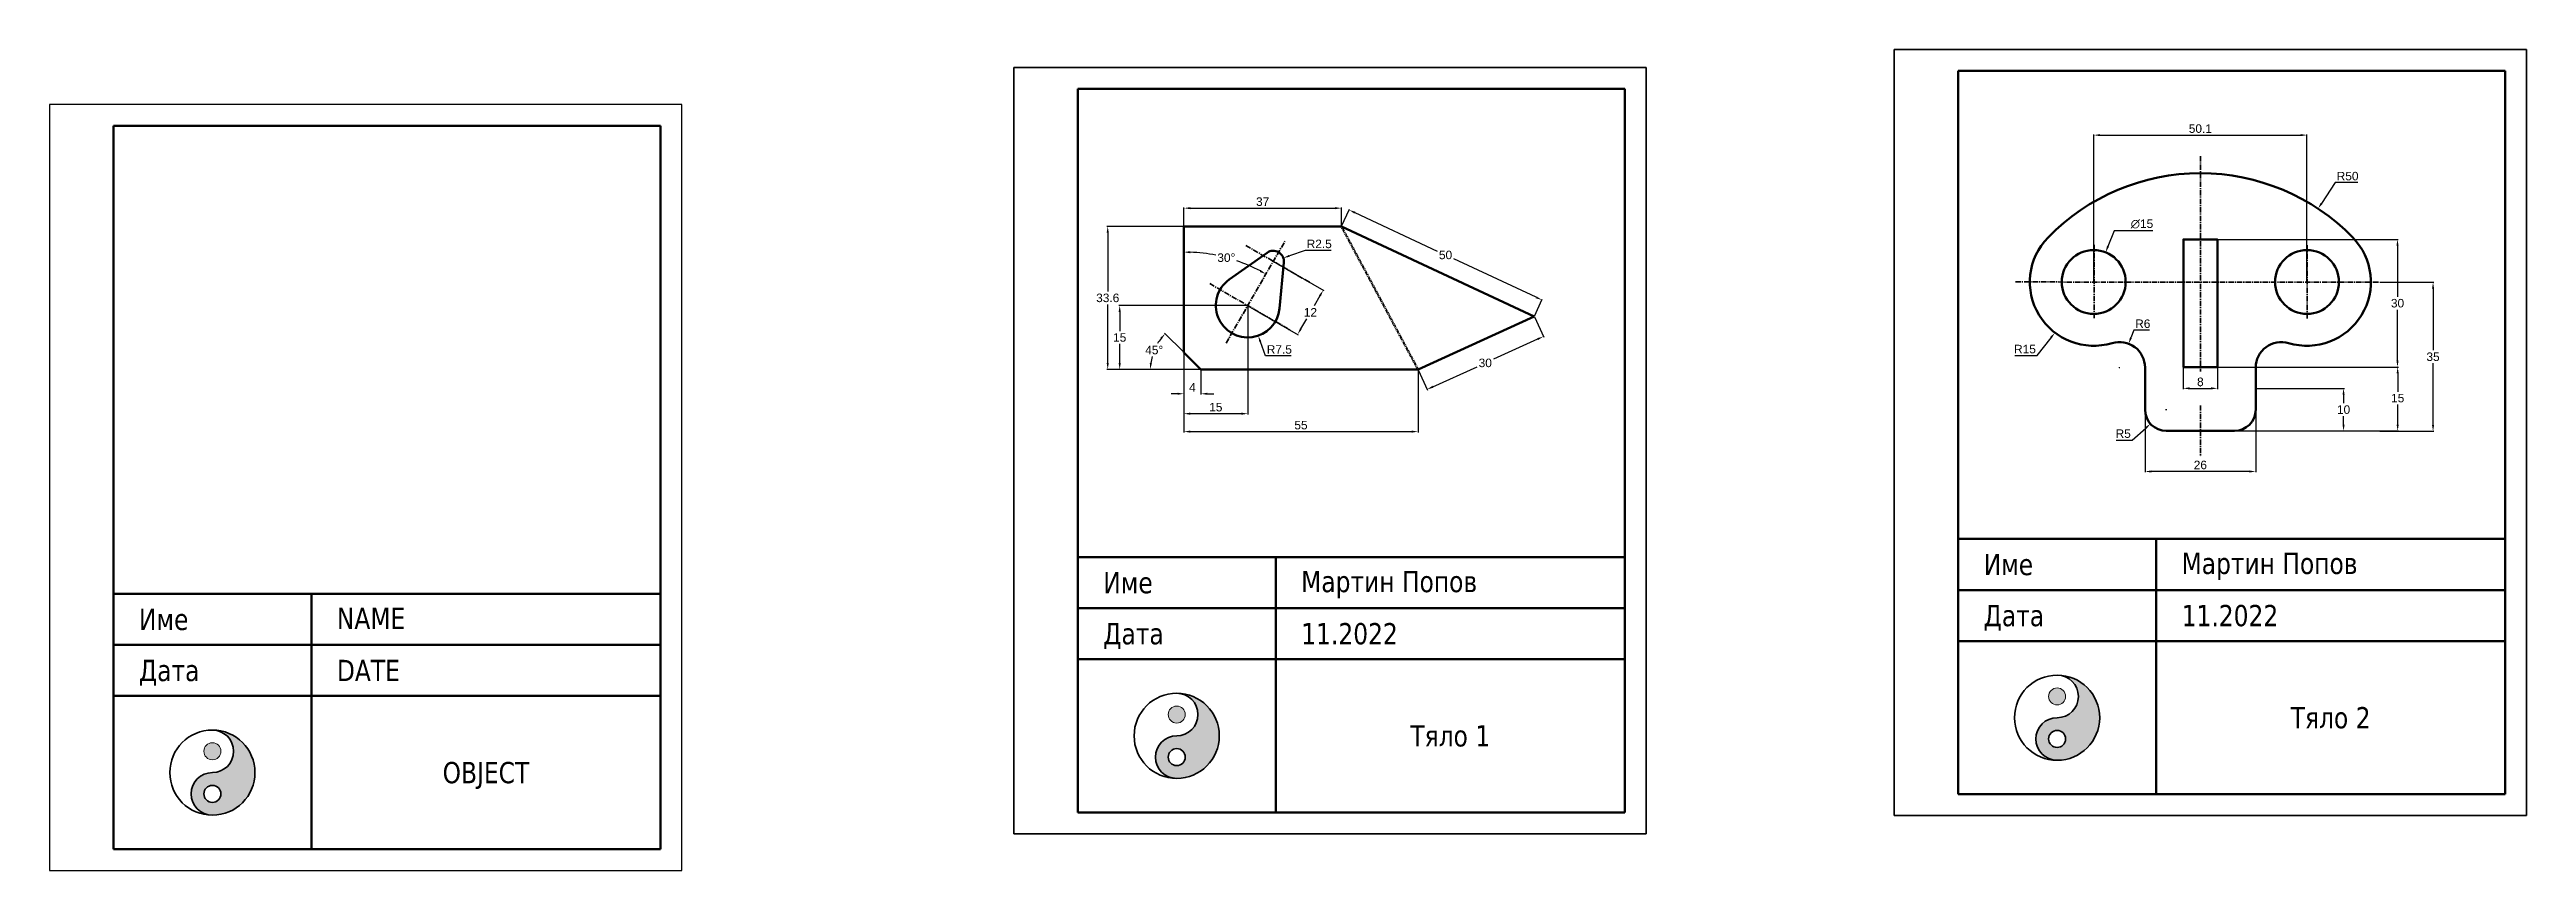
# Model space of a CAD drawing. Header units: inches. Extents: x 4884 to 5466, y 4222 to 4415.
import ezdxf
from ezdxf.enums import TextEntityAlignment as Align

# ---------------------------------------------------------------- set-up
doc = ezdxf.new("R2010")
doc.units = ezdxf.units.IN
doc.header["$MEASUREMENT"] = 0
doc.linetypes.add('CENTER', pattern=[2, 1.25, -0.25, 0.25, -0.25])
doc.linetypes.add('HIDDEN', pattern=[0.375, 0.25, -0.125])
for name, color, linetype, lineweight in [('Axis', 6, 'CENTER', 35), ('Border', 7, 'Continuous', 100), ('Dim', 1, 'Continuous', 35), ('Draw', 7, 'Continuous', 70), ('Hidden', 5, 'HIDDEN', 50)]:
    doc.layers.add(name, color=color, linetype=linetype, lineweight=lineweight)
doc.styles.get("Standard").update_dxf_attribs({"font": 'arial.ttf'})
doc.styles.add('style1', font='verdana.ttf', dxfattribs={"width": 0.8, "height": 5})
doc.dimstyles.get("Standard").update_dxf_attribs({"dimtxt": 2, "dimasz": 1.5, "dimexe": 0.18, "dimexo": 0.0625, "dimgap": 0.5, "dimtad": 1, "dimtih": 1, "dimtoh": 1, "dimdec": 4, "dimzin": 0, "dimdsep": 46, "dimtxsty": 'Standard', "dimcen": 0.09, "dimadec": 0, "dimazin": 0, "dimtfac": 1, "dimtdec": 4, "dimtofl": 0, "dimtmove": 0, "dimatfit": 3, "dimfxl": 1, "dimtolj": 1, "dimtzin": 0, "dimarcsym": 0})

# ---------------------------------------------------------------- blocks, each defined once
blk = doc.blocks.new('block1')
at = {"layer": 'Dim'}
h = blk.add_hatch(color=256, dxfattribs=at)
h.dxf.hatch_style = 1
h.paths.add_polyline_path([(-112.25, 28, 1), (-108.25, 28, 1)], flags=17)
h.paths.add_polyline_path([(-100.25, 23, 0.414214), (-110.25, 33, -1), (-110.25, 23, 1), (-110.25, 13, 0.414214)])
h.paths.add_polyline_path([(-108.25, 18, -1), (-112.25, 18, -1)], flags=16)
for p, q in [((-148.5, 180), (-148.5, 0)), ((0, 180), (-148.5, 180)), ((0, 0), (0, 180)), ((-148.5, 0), (0, 0))]:
    blk.add_line(p, q)
at = {"layer": 'Border'}
for p, q in [((-5, 175), (-133.5, 175)), ((-133.5, 175), (-133.5, 5)), ((-5, 175), (-5, 5)), ((-87, 65), (-133.5, 65)), ((-87, 5), (-87, 65)), ((-87, 65), (-5, 65)), ((-5, 53), (-133.5, 53)), ((-5, 41), (-133.5, 41)), ((-133.5, 5), (-5, 5))]:
    blk.add_line(p, q, dxfattribs=at)
at = {"layer": 'Dim'}
for centre, radius in [((-110.25, 23), 10), ((-110.25, 18), 2)]:
    blk.add_circle(centre, radius, dxfattribs=at)
at = {"layer": 'Dim', "lineweight": 0}
blk.add_circle((-110.25, 28), 2, dxfattribs=at)
at = {"layer": 'Dim'}
for centre, start, end in [((-110.25, 28), 270, 90), ((-110.25, 18), 90, 270)]:
    blk.add_arc(centre, 5, start, end, dxfattribs=at)
at = {"style": 'style1', "width": 0.8}
for s, p in [('Име', (-127.5, 56.5)), ('Дата', (-127.5, 44.5))]:
    blk.add_text(s, height=5, dxfattribs=at).set_placement(p)
for tag, p in [('NAME', (-81.01, 56.76)), ('DATE', (-81, 44.5))]:
    blk.add_attdef(tag, p, '', height=5, dxfattribs=at)
blk.add_attdef('OBJECT', text='', height=5, dxfattribs=at).set_placement((-46, 23), align=Align.MIDDLE_CENTER)
blk = doc.blocks.new('*D9')
at = {"layer": 'Defpoints', "color": 0, "transparency": 16777216}
for p in [(5187.43, 4377.76), (5150.43, 4373.47), (5187.43, 4373.47)]:
    blk.add_point(p, dxfattribs=at)
at = {"layer": 'Dim', "color": 0, "lineweight": -2, "transparency": 16777216}
for p, q in [((5150.43, 4373.53), (5150.43, 4377.94)), ((5151.93, 4377.76), (5185.93, 4377.76)), ((5187.43, 4373.53), (5187.43, 4377.94))]:
    blk.add_line(p, q, dxfattribs=at)
at = {"layer": 'Dim', "color": 0, "transparency": 16777216}
for points in [[(5151.93, 4378.01), (5151.93, 4377.51), (5150.43, 4377.76)], [(5185.93, 4378.01), (5185.93, 4377.51), (5187.43, 4377.76)]]:
    blk.add_solid(points, dxfattribs=at)
at = {"layer": 'Dim', "color": 0, "transparency": 16777216, "insert": (5168.93, 4379.28), "char_height": 2, "attachment_point": 5}
blk.add_mtext('\\A1;37', dxfattribs=at)
blk = doc.blocks.new('*D10')
at = {"layer": 'Defpoints', "color": 0, "transparency": 16777216}
for p in [(5187.43, 4373.47), (5232.73, 4352.31), (5234.54, 4356.18)]:
    blk.add_point(p, dxfattribs=at)
at = {"layer": 'Dim', "color": 0, "lineweight": -2, "transparency": 16777216}
for p, q in [((5187.45, 4373.52), (5189.31, 4377.51)), ((5190.59, 4376.71), (5209.96, 4367.66)), ((5233.18, 4356.81), (5213.81, 4365.86)), ((5232.75, 4352.36), (5234.61, 4356.34))]:
    blk.add_line(p, q, dxfattribs=at)
at = {"layer": 'Dim', "color": 0, "transparency": 16777216}
for points in [[(5190.7, 4376.93), (5190.49, 4376.48), (5189.24, 4377.34)], [(5233.28, 4357.04), (5233.07, 4356.59), (5234.54, 4356.18)]]:
    blk.add_solid(points, dxfattribs=at)
at = {"layer": 'Dim', "color": 0, "transparency": 16777216, "insert": (5211.89, 4366.76), "char_height": 2, "attachment_point": 5}
blk.add_mtext('\\A1;50', dxfattribs=at)
blk = doc.blocks.new('*D11')
at = {"layer": 'Defpoints', "color": 0, "transparency": 16777216}
for p in [(5232.73, 4352.31), (5234.87, 4347.61), (5205.43, 4339.87)]:
    blk.add_point(p, dxfattribs=at)
at = {"layer": 'Dim', "color": 0, "lineweight": -2, "transparency": 16777216}
for p, q in [((5232.75, 4352.25), (5234.94, 4347.45)), ((5233.5, 4346.99), (5223.14, 4342.27)), ((5208.93, 4335.79), (5219.29, 4340.51)), ((5205.45, 4339.81), (5207.64, 4335.01))]:
    blk.add_line(p, q, dxfattribs=at)
at = {"layer": 'Dim', "color": 0, "transparency": 16777216}
for points in [[(5233.4, 4347.21), (5233.6, 4346.76), (5234.87, 4347.61)], [(5208.83, 4336.02), (5209.03, 4335.57), (5207.56, 4335.17)]]:
    blk.add_solid(points, dxfattribs=at)
at = {"layer": 'Dim', "color": 0, "transparency": 16777216, "insert": (5221.22, 4341.39), "char_height": 2, "attachment_point": 5}
blk.add_mtext('\\A1;30', dxfattribs=at)
blk = doc.blocks.new('*D13')
at = {"layer": 'Defpoints', "color": 0, "transparency": 16777216}
for p in [(5150.43, 4339.87), (5205.43, 4339.87), (5205.43, 4325.26)]:
    blk.add_point(p, dxfattribs=at)
at = {"layer": 'Dim', "color": 0, "lineweight": -2, "transparency": 16777216}
for p, q in [((5150.43, 4339.81), (5150.43, 4325.08)), ((5205.43, 4339.81), (5205.43, 4325.08)), ((5151.93, 4325.26), (5203.93, 4325.26))]:
    blk.add_line(p, q, dxfattribs=at)
at = {"layer": 'Dim', "color": 0, "transparency": 16777216}
for points in [[(5151.93, 4325.51), (5151.93, 4325.01), (5150.43, 4325.26)], [(5203.93, 4325.51), (5203.93, 4325.01), (5205.43, 4325.26)]]:
    blk.add_solid(points, dxfattribs=at)
at = {"layer": 'Dim', "color": 0, "transparency": 16777216, "insert": (5177.93, 4326.77), "char_height": 2, "attachment_point": 5}
blk.add_mtext('\\A1;55', dxfattribs=at)
blk = doc.blocks.new('*D14')
at = {"layer": 'Defpoints', "color": 0, "transparency": 16777216}
for p in [(5132.54, 4373.47), (5154.43, 4373.47), (5154.43, 4339.87)]:
    blk.add_point(p, dxfattribs=at)
at = {"layer": 'Dim', "color": 0, "lineweight": -2, "transparency": 16777216}
for p, q in [((5154.36, 4373.47), (5132.36, 4373.47)), ((5132.54, 4371.97), (5132.54, 4358.19)), ((5132.54, 4341.37), (5132.54, 4355.15)), ((5154.36, 4339.87), (5132.36, 4339.87))]:
    blk.add_line(p, q, dxfattribs=at)
at = {"layer": 'Dim', "color": 0, "transparency": 16777216}
for points in [[(5132.29, 4371.97), (5132.79, 4371.97), (5132.54, 4373.47)], [(5132.29, 4341.37), (5132.79, 4341.37), (5132.54, 4339.87)]]:
    blk.add_solid(points, dxfattribs=at)
at = {"layer": 'Dim', "color": 0, "transparency": 16777216, "insert": (5132.54, 4356.67), "char_height": 2, "attachment_point": 5}
blk.add_mtext('\\A1;33.6', dxfattribs=at)
blk = doc.blocks.new('*D15')
at = {"layer": 'Defpoints', "color": 0, "transparency": 16777216}
for p in [(5150.43, 4354.87), (5165.43, 4354.87), (5150.43, 4329.47)]:
    blk.add_point(p, dxfattribs=at)
at = {"layer": 'Dim', "color": 0, "lineweight": -2, "transparency": 16777216}
for p, q in [((5150.43, 4354.81), (5150.43, 4329.29)), ((5165.43, 4354.81), (5165.43, 4329.29)), ((5163.93, 4329.47), (5151.93, 4329.47))]:
    blk.add_line(p, q, dxfattribs=at)
at = {"layer": 'Dim', "color": 0, "transparency": 16777216}
for points in [[(5151.93, 4329.72), (5151.93, 4329.22), (5150.43, 4329.47)], [(5163.93, 4329.72), (5163.93, 4329.22), (5165.43, 4329.47)]]:
    blk.add_solid(points, dxfattribs=at)
at = {"layer": 'Dim', "color": 0, "transparency": 16777216, "insert": (5157.93, 4330.99), "char_height": 2, "attachment_point": 5}
blk.add_mtext('\\A1;15', dxfattribs=at)
blk = doc.blocks.new('*D16')
at = {"layer": 'Defpoints', "color": 0, "transparency": 16777216}
for p in [(5165.43, 4354.87), (5135.35, 4339.87), (5165.43, 4339.87)]:
    blk.add_point(p, dxfattribs=at)
at = {"layer": 'Dim', "color": 0, "lineweight": -2, "transparency": 16777216}
for p, q in [((5165.36, 4354.87), (5135.17, 4354.87)), ((5135.35, 4353.37), (5135.35, 4348.89)), ((5135.35, 4341.37), (5135.35, 4345.85)), ((5165.36, 4339.87), (5135.17, 4339.87))]:
    blk.add_line(p, q, dxfattribs=at)
at = {"layer": 'Dim', "color": 0, "transparency": 16777216}
for points in [[(5135.1, 4353.37), (5135.6, 4353.37), (5135.35, 4354.87)], [(5135.1, 4341.37), (5135.6, 4341.37), (5135.35, 4339.87)]]:
    blk.add_solid(points, dxfattribs=at)
at = {"layer": 'Dim', "color": 0, "transparency": 16777216, "insert": (5135.35, 4347.37), "char_height": 2, "attachment_point": 5}
blk.add_mtext('\\A1;15', dxfattribs=at)
blk = doc.blocks.new('*D17')
at = {"layer": 'Defpoints', "color": 0, "transparency": 16777216}
for p in [(5150.43, 4339.87), (5154.43, 4339.87), (5154.43, 4334.15)]:
    blk.add_point(p, dxfattribs=at)
at = {"layer": 'Dim', "color": 0, "lineweight": -2, "transparency": 16777216}
for p, q in [((5150.43, 4339.81), (5150.43, 4333.97)), ((5154.43, 4339.81), (5154.43, 4333.97)), ((5148.93, 4334.15), (5147.43, 4334.15)), ((5155.93, 4334.15), (5157.43, 4334.15))]:
    blk.add_line(p, q, dxfattribs=at)
at = {"layer": 'Dim', "color": 0, "transparency": 16777216}
for points in [[(5148.93, 4334.4), (5148.93, 4333.9), (5150.43, 4334.15)], [(5155.93, 4334.4), (5155.93, 4333.9), (5154.43, 4334.15)]]:
    blk.add_solid(points, dxfattribs=at)
at = {"layer": 'Dim', "color": 0, "transparency": 16777216, "insert": (5152.43, 4335.65), "char_height": 2, "attachment_point": 5}
blk.add_mtext('\\A1;4', dxfattribs=at)
blk = doc.blocks.new('*D18')
at = {"layer": 'Defpoints', "color": 0, "transparency": 16777216}
for p in [(5144.15, 4345.8), (5150.43, 4343.87), (5147.52, 4339.87), (5154.43, 4339.87), (5154.43, 4339.87)]:
    blk.add_point(p, dxfattribs=at)
at = {"layer": 'Dim', "color": 0, "lineweight": -2, "transparency": 16777216}
for p, q in [((5150.38, 4343.91), (5145.91, 4348.38)), ((5147.45, 4339.87), (5142.38, 4339.87))]:
    blk.add_line(p, q, dxfattribs=at)
for start, end in [(142.24877, 149.29944), (165.23735, 172.75123)]:
    blk.add_arc((5154.43, 4339.87), 11.86, start, end, dxfattribs=at)
at = {"layer": 'Dim', "color": 0, "transparency": 16777216}
for points in [[(5144.86, 4347.3), (5145.23, 4346.97), (5146.04, 4348.26)], [(5142.91, 4341.35), (5142.41, 4341.38), (5142.56, 4339.87)]]:
    blk.add_solid(points, dxfattribs=at)
at = {"layer": 'Dim', "color": 0, "transparency": 16777216, "insert": (5143.46, 4344.41), "char_height": 2, "attachment_point": 5}
blk.add_mtext('\\A1;45°', dxfattribs=at)
blk = doc.blocks.new('*D19')
at = {"layer": 'Defpoints', "color": 0, "transparency": 16777216}
for p in [(5165.43, 4354.87), (5167.9, 4347.79)]:
    blk.add_point(p, dxfattribs=at)
at = {"layer": 'Dim', "color": 0, "lineweight": -2, "transparency": 16777216}
for p, q in [((5165.34, 4354.87), (5165.52, 4354.87)), ((5165.43, 4354.78), (5165.43, 4354.96)), ((5169.56, 4343.04), (5168.4, 4346.37)), ((5175.63, 4343.04), (5169.56, 4343.04))]:
    blk.add_line(p, q, dxfattribs=at)
at = {"layer": 'Dim', "color": 0, "transparency": 16777216}
blk.add_solid([(5168.63, 4346.46), (5168.16, 4346.29), (5167.9, 4347.79)], dxfattribs=at)
at = {"layer": 'Dim', "color": 0, "transparency": 16777216, "insert": (5172.85, 4344.55), "char_height": 2, "attachment_point": 5}
blk.add_mtext('\\A1;R7.5', dxfattribs=at)
blk = doc.blocks.new('*D20')
at = {"layer": 'Defpoints', "color": 0, "transparency": 16777216}
for p in [(5171.43, 4365.26), (5173.79, 4366.07)]:
    blk.add_point(p, dxfattribs=at)
at = {"layer": 'Dim', "color": 0, "lineweight": -2, "transparency": 16777216}
for p, q in [((5171.34, 4365.26), (5171.52, 4365.26)), ((5171.43, 4365.17), (5171.43, 4365.35)), ((5178.93, 4367.83), (5175.21, 4366.56)), ((5185, 4367.83), (5178.93, 4367.83))]:
    blk.add_line(p, q, dxfattribs=at)
at = {"layer": 'Dim', "color": 0, "transparency": 16777216}
blk.add_solid([(5175.13, 4366.79), (5175.29, 4366.32), (5173.79, 4366.07)], dxfattribs=at)
at = {"layer": 'Dim', "color": 0, "transparency": 16777216, "insert": (5182.22, 4369.35), "char_height": 2, "attachment_point": 5}
blk.add_mtext('\\A1;R2.5', dxfattribs=at)
blk = doc.blocks.new('*D21')
at = {"layer": 'Defpoints', "color": 0, "transparency": 16777216}
for p in [(5150.43, 4373.47), (5174.18, 4370.03), (5163.61, 4365.11), (5150.43, 4343.87), (5160.32, 4346.03)]:
    blk.add_point(p, dxfattribs=at)
at = {"layer": 'Dim', "color": 0, "lineweight": -2, "transparency": 16777216}
for start, end in [(78.75689, 87.7703), (62.2297, 71.17579)]:
    blk.add_arc((5150.43, 4328.89), 38.55, start, end, dxfattribs=at)
at = {"layer": 'Dim', "color": 0, "transparency": 16777216}
for points in [[(5151.92, 4367.16), (5151.93, 4367.66), (5150.43, 4367.43)], [(5168.51, 4363.21), (5168.26, 4362.78), (5169.7, 4362.27)]]:
    blk.add_solid(points, dxfattribs=at)
at = {"layer": 'Dim', "color": 0, "transparency": 16777216, "insert": (5160.4, 4366.12), "char_height": 2, "attachment_point": 5}
blk.add_mtext('\\A1;30°', dxfattribs=at)
blk = doc.blocks.new('*D22')
at = {"layer": 'Defpoints', "color": 0, "transparency": 16777216}
for p in [(5171.43, 4365.26), (5183.15, 4358.49), (5165.43, 4354.87)]:
    blk.add_point(p, dxfattribs=at)
at = {"layer": 'Dim', "color": 0, "lineweight": -2, "transparency": 16777216}
for p, q in [((5171.48, 4365.23), (5183.31, 4358.4)), ((5165.48, 4354.84), (5177.31, 4348.01)), ((5182.4, 4357.19), (5181.02, 4354.8)), ((5177.9, 4349.4), (5179.29, 4351.79))]:
    blk.add_line(p, q, dxfattribs=at)
at = {"layer": 'Dim', "color": 0, "transparency": 16777216}
for points in [[(5182.19, 4357.31), (5182.62, 4357.06), (5183.15, 4358.49)], [(5177.69, 4349.52), (5178.12, 4349.27), (5177.15, 4348.1)]]:
    blk.add_solid(points, dxfattribs=at)
at = {"layer": 'Dim', "color": 0, "transparency": 16777216, "insert": (5180.15, 4353.29), "char_height": 2, "attachment_point": 5}
blk.add_mtext('\\A1;12', dxfattribs=at)
blk = doc.blocks.new('*D24')
at = {"layer": 'Defpoints', "color": 0, "transparency": 16777216}
for p in [(5414.24, 4394.92), (5364.14, 4360.42), (5414.24, 4360.42)]:
    blk.add_point(p, dxfattribs=at)
at = {"layer": 'Dim', "color": 0, "lineweight": -2, "transparency": 16777216}
for p, q in [((5364.14, 4360.48), (5364.14, 4395.1)), ((5365.64, 4394.92), (5412.74, 4394.92)), ((5414.24, 4360.48), (5414.24, 4395.1))]:
    blk.add_line(p, q, dxfattribs=at)
at = {"layer": 'Dim', "color": 0, "transparency": 16777216}
for points in [[(5365.64, 4395.17), (5365.64, 4394.67), (5364.14, 4394.92)], [(5412.74, 4395.17), (5412.74, 4394.67), (5414.24, 4394.92)]]:
    blk.add_solid(points, dxfattribs=at)
at = {"layer": 'Dim', "color": 0, "transparency": 16777216, "insert": (5389.19, 4396.44), "char_height": 2, "attachment_point": 5}
blk.add_mtext('\\A1;50.1', dxfattribs=at)
blk = doc.blocks.new('*D25')
at = {"layer": 'Defpoints', "color": 0, "transparency": 16777216}
for p in [(5416.83, 4377.64), (5389.19, 4335.98)]:
    blk.add_point(p, dxfattribs=at)
at = {"layer": 'Dim', "color": 0, "lineweight": -2, "transparency": 16777216}
for p, q in [((5420.89, 4383.76), (5417.66, 4378.89)), ((5426.16, 4383.76), (5420.89, 4383.76)), ((5389.1, 4335.98), (5389.28, 4335.98)), ((5389.19, 4335.89), (5389.19, 4336.07))]:
    blk.add_line(p, q, dxfattribs=at)
at = {"layer": 'Dim', "color": 0, "transparency": 16777216}
blk.add_solid([(5417.45, 4379.03), (5417.87, 4378.76), (5416.83, 4377.64)], dxfattribs=at)
at = {"layer": 'Dim', "color": 0, "transparency": 16777216, "insert": (5423.78, 4385.28), "char_height": 2, "attachment_point": 5}
blk.add_mtext('\\A1;R50', dxfattribs=at)
blk = doc.blocks.new('*D26')
at = {"layer": 'Defpoints', "color": 0, "transparency": 16777216}
for p in [(5366.93, 4367.38), (5361.36, 4353.46)]:
    blk.add_point(p, dxfattribs=at)
at = {"layer": 'Dim', "color": 0, "lineweight": -2, "transparency": 16777216}
for p, q in [((5368.96, 4372.46), (5367.49, 4368.78)), ((5378, 4372.46), (5368.96, 4372.46)), ((5364.05, 4360.42), (5364.23, 4360.42)), ((5364.14, 4360.33), (5364.14, 4360.51))]:
    blk.add_line(p, q, dxfattribs=at)
at = {"layer": 'Dim', "color": 0, "transparency": 16777216}
blk.add_solid([(5367.26, 4368.87), (5367.72, 4368.68), (5366.93, 4367.38)], dxfattribs=at)
at = {"layer": 'Dim', "color": 0, "transparency": 16777216, "insert": (5375.48, 4374.04), "char_height": 2, "attachment_point": 5}
blk.add_mtext('\\A1;∅15', dxfattribs=at)
blk = doc.blocks.new('*D27')
at = {"layer": 'Defpoints', "color": 0, "transparency": 16777216}
for p in [(5364.14, 4360.42), (5355.02, 4348.52)]:
    blk.add_point(p, dxfattribs=at)
at = {"layer": 'Dim', "color": 0, "lineweight": -2, "transparency": 16777216}
for p, q in [((5364.05, 4360.42), (5364.23, 4360.42)), ((5364.14, 4360.33), (5364.14, 4360.51)), ((5350.88, 4343.12), (5354.11, 4347.33)), ((5345.59, 4343.12), (5350.88, 4343.12))]:
    blk.add_line(p, q, dxfattribs=at)
at = {"layer": 'Dim', "color": 0, "transparency": 16777216}
blk.add_solid([(5353.91, 4347.48), (5354.3, 4347.17), (5355.02, 4348.52)], dxfattribs=at)
at = {"layer": 'Dim', "color": 0, "transparency": 16777216, "insert": (5347.99, 4344.64), "char_height": 2, "attachment_point": 5}
blk.add_mtext('\\A1;R15', dxfattribs=at)
blk = doc.blocks.new('*D28')
at = {"layer": 'Defpoints', "color": 0, "transparency": 16777216}
for p in [(5372.34, 4345.91), (5370.19, 4340.31)]:
    blk.add_point(p, dxfattribs=at)
at = {"layer": 'Dim', "color": 0, "lineweight": -2, "transparency": 16777216}
for p, q in [((5373.56, 4349.08), (5372.88, 4347.31)), ((5377.28, 4349.08), (5373.56, 4349.08)), ((5370.19, 4340.22), (5370.19, 4340.4)), ((5370.1, 4340.31), (5370.28, 4340.31))]:
    blk.add_line(p, q, dxfattribs=at)
at = {"layer": 'Dim', "color": 0, "transparency": 16777216}
blk.add_solid([(5372.65, 4347.4), (5373.11, 4347.22), (5372.34, 4345.91)], dxfattribs=at)
at = {"layer": 'Dim', "color": 0, "transparency": 16777216, "insert": (5375.67, 4350.6), "char_height": 2, "attachment_point": 5}
blk.add_mtext('\\A1;R6', dxfattribs=at)
blk = doc.blocks.new('*D29')
at = {"layer": 'Defpoints', "color": 0, "transparency": 16777216}
for p in [(5381.19, 4330.42), (5377.47, 4327.09)]:
    blk.add_point(p, dxfattribs=at)
at = {"layer": 'Dim', "color": 0, "lineweight": -2, "transparency": 16777216}
for p, q in [((5381.1, 4330.42), (5381.28, 4330.42)), ((5381.19, 4330.33), (5381.19, 4330.51)), ((5369.45, 4323.25), (5373.19, 4323.25)), ((5373.19, 4323.25), (5376.35, 4326.08))]:
    blk.add_line(p, q, dxfattribs=at)
at = {"layer": 'Dim', "color": 0, "transparency": 16777216}
blk.add_solid([(5376.18, 4326.27), (5376.52, 4325.9), (5377.47, 4327.09)], dxfattribs=at)
at = {"layer": 'Dim', "color": 0, "transparency": 16777216, "insert": (5371.07, 4324.77), "char_height": 2, "attachment_point": 5}
blk.add_mtext('\\A1;R5', dxfattribs=at)
blk = doc.blocks.new('*D31')
at = {"layer": 'Defpoints', "color": 0, "transparency": 16777216}
for p in [(5385.19, 4340.42), (5393.19, 4340.42), (5393.19, 4335.42)]:
    blk.add_point(p, dxfattribs=at)
at = {"layer": 'Dim', "color": 0, "lineweight": -2, "transparency": 16777216}
for p, q in [((5385.19, 4340.36), (5385.19, 4335.24)), ((5393.19, 4340.36), (5393.19, 4335.24)), ((5386.69, 4335.42), (5391.69, 4335.42))]:
    blk.add_line(p, q, dxfattribs=at)
at = {"layer": 'Dim', "color": 0, "transparency": 16777216}
for points in [[(5386.69, 4335.67), (5386.69, 4335.17), (5385.19, 4335.42)], [(5391.69, 4335.67), (5391.69, 4335.17), (5393.19, 4335.42)]]:
    blk.add_solid(points, dxfattribs=at)
at = {"layer": 'Dim', "color": 0, "transparency": 16777216, "insert": (5389.19, 4336.94), "char_height": 2, "attachment_point": 5}
blk.add_mtext('\\A1;8', dxfattribs=at)
blk = doc.blocks.new('*D32')
at = {"layer": 'Defpoints', "color": 0, "transparency": 16777216}
for p in [(5402.19, 4335.42), (5422.83, 4335.42), (5402.19, 4325.42)]:
    blk.add_point(p, dxfattribs=at)
at = {"layer": 'Dim', "color": 0, "lineweight": -2, "transparency": 16777216}
for p, q in [((5402.26, 4335.42), (5423.01, 4335.42)), ((5422.83, 4333.92), (5422.83, 4331.94)), ((5422.83, 4326.92), (5422.83, 4328.9)), ((5402.26, 4325.42), (5423.01, 4325.42))]:
    blk.add_line(p, q, dxfattribs=at)
at = {"layer": 'Dim', "color": 0, "transparency": 16777216}
for points in [[(5422.58, 4333.92), (5423.08, 4333.92), (5422.83, 4335.42)], [(5422.58, 4326.92), (5423.08, 4326.92), (5422.83, 4325.42)]]:
    blk.add_solid(points, dxfattribs=at)
at = {"layer": 'Dim', "color": 0, "transparency": 16777216, "insert": (5422.83, 4330.42), "char_height": 2, "attachment_point": 5}
blk.add_mtext('\\A1;10', dxfattribs=at)
blk = doc.blocks.new('*D33')
at = {"layer": 'Defpoints', "color": 0, "transparency": 16777216}
for p in [(5376.19, 4330.42), (5402.19, 4330.42), (5376.19, 4315.89)]:
    blk.add_point(p, dxfattribs=at)
at = {"layer": 'Dim', "color": 0, "lineweight": -2, "transparency": 16777216}
for p, q in [((5376.19, 4330.36), (5376.19, 4315.71)), ((5402.19, 4330.36), (5402.19, 4315.71)), ((5400.69, 4315.89), (5377.69, 4315.89))]:
    blk.add_line(p, q, dxfattribs=at)
at = {"layer": 'Dim', "color": 0, "transparency": 16777216}
for points in [[(5377.69, 4316.14), (5377.69, 4315.64), (5376.19, 4315.89)], [(5400.69, 4316.14), (5400.69, 4315.64), (5402.19, 4315.89)]]:
    blk.add_solid(points, dxfattribs=at)
at = {"layer": 'Dim', "color": 0, "transparency": 16777216, "insert": (5389.19, 4317.41), "char_height": 2, "attachment_point": 5}
blk.add_mtext('\\A1;26', dxfattribs=at)
blk = doc.blocks.new('*D34')
at = {"layer": 'Defpoints', "color": 0, "transparency": 16777216}
for p in [(5393.19, 4340.42), (5393.19, 4325.42), (5435.54, 4325.42)]:
    blk.add_point(p, dxfattribs=at)
at = {"layer": 'Dim', "color": 0, "lineweight": -2, "transparency": 16777216}
for p, q in [((5393.26, 4340.42), (5435.72, 4340.42)), ((5435.54, 4338.92), (5435.54, 4334.64)), ((5435.54, 4326.92), (5435.54, 4331.6)), ((5393.26, 4325.42), (5435.72, 4325.42))]:
    blk.add_line(p, q, dxfattribs=at)
at = {"layer": 'Dim', "color": 0, "transparency": 16777216}
for points in [[(5435.29, 4338.92), (5435.79, 4338.92), (5435.54, 4340.42)], [(5435.29, 4326.92), (5435.79, 4326.92), (5435.54, 4325.42)]]:
    blk.add_solid(points, dxfattribs=at)
at = {"layer": 'Dim', "color": 0, "transparency": 16777216, "insert": (5435.54, 4333.12), "char_height": 2, "attachment_point": 5}
blk.add_mtext('\\A1;15', dxfattribs=at)
blk = doc.blocks.new('*D35')
at = {"layer": 'Defpoints', "color": 0, "transparency": 16777216}
for p in [(5393.19, 4370.42), (5435.5, 4370.42), (5393.19, 4340.42)]:
    blk.add_point(p, dxfattribs=at)
at = {"layer": 'Dim', "color": 0, "lineweight": -2, "transparency": 16777216}
for p, q in [((5393.26, 4370.42), (5435.68, 4370.42)), ((5435.5, 4368.92), (5435.5, 4356.94)), ((5435.5, 4341.92), (5435.5, 4353.9)), ((5393.26, 4340.42), (5435.68, 4340.42))]:
    blk.add_line(p, q, dxfattribs=at)
at = {"layer": 'Dim', "color": 0, "transparency": 16777216}
for points in [[(5435.25, 4368.92), (5435.75, 4368.92), (5435.5, 4370.42)], [(5435.25, 4341.92), (5435.75, 4341.92), (5435.5, 4340.42)]]:
    blk.add_solid(points, dxfattribs=at)
at = {"layer": 'Dim', "color": 0, "transparency": 16777216, "insert": (5435.5, 4355.42), "char_height": 2, "attachment_point": 5}
blk.add_mtext('\\A1;30', dxfattribs=at)
blk = doc.blocks.new('*D36')
at = {"layer": 'Defpoints', "color": 0, "transparency": 16777216}
for p in [(5431.27, 4360.34), (5431.27, 4325.34), (5443.85, 4325.34)]:
    blk.add_point(p, dxfattribs=at)
at = {"layer": 'Dim', "color": 0, "lineweight": -2, "transparency": 16777216}
for p, q in [((5431.34, 4360.34), (5444.03, 4360.34)), ((5443.85, 4358.84), (5443.85, 4344.37)), ((5443.85, 4326.84), (5443.85, 4341.32)), ((5431.34, 4325.34), (5444.03, 4325.34))]:
    blk.add_line(p, q, dxfattribs=at)
at = {"layer": 'Dim', "color": 0, "transparency": 16777216}
for points in [[(5443.6, 4358.84), (5444.1, 4358.84), (5443.85, 4360.34)], [(5443.6, 4326.84), (5444.1, 4326.84), (5443.85, 4325.34)]]:
    blk.add_solid(points, dxfattribs=at)
at = {"layer": 'Dim', "color": 0, "transparency": 16777216, "insert": (5443.85, 4342.84), "char_height": 2, "attachment_point": 5}
blk.add_mtext('\\A1;35', dxfattribs=at)

msp = doc.modelspace()

# ---------------------------------------------------------------- hatches: boundary and pattern name
at = {"layer": 'Dim'}
h = msp.add_hatch(color=256, dxfattribs=at)
h.dxf.hatch_style = 1
h.paths.add_polyline_path([(4920.22698, 4250.13794, 1), (4924.22698, 4250.13794, 1)], flags=17)
h.paths.add_polyline_path([(4932.22698, 4245.13794, 0.414213562), (4922.22698, 4255.13794, -1), (4922.22698, 4245.13794, 1), (4922.22698, 4235.13794, 0.414213562)])
h.paths.add_polyline_path([(4924.22698, 4240.13794, -1), (4920.22698, 4240.13794, -1)], flags=16)

# ---------------------------------------------------------------- linework, layer by layer
for p, q in [((4883.97698, 4402.13794), (4883.97698, 4222.13794)), ((5032.47698, 4402.13794), (4883.97698, 4402.13794)), ((5032.47698, 4222.13794), (5032.47698, 4402.13794)), ((4883.97698, 4222.13794), (5032.47698, 4222.13794))]:
    msp.add_line(p, q)
at = {"layer": 'Axis'}
for p, q in [((5389.19278, 4389.98809), (5389.19278, 4339.41588)), ((5160.32306, 4346.03113), (5174.17831, 4370.02912)), ((5164.99068, 4368.97567), (5180.0855, 4360.26067)), ((5364.23278, 4369.16025), (5364.23278, 4351.76366)), ((5414.24278, 4369.09754), (5414.24278, 4351.70095)), ((5156.49095, 4360.02658), (5175.48102, 4349.06266)), ((5345.7755, 4360.42152), (5431.27434, 4360.34321)), ((5389.19278, 4331.43069), (5389.19278, 4319.37062))]:
    msp.add_line(p, q, dxfattribs=at)
at = {"layer": 'Border'}
for p, q in [((5027.47698, 4397.13794), (4898.97698, 4397.13794)), ((4898.97698, 4397.13794), (4898.97698, 4227.13794)), ((5027.47698, 4397.13794), (5027.47698, 4227.13794)), ((4945.47698, 4287.13794), (4898.97698, 4287.13794)), ((4945.47698, 4227.13794), (4945.47698, 4287.13794)), ((4945.47698, 4287.13794), (5027.47698, 4287.13794)), ((5027.47698, 4275.13794), (4898.97698, 4275.13794)), ((5027.47698, 4263.13794), (4898.97698, 4263.13794)), ((4898.97698, 4227.13794), (5027.47698, 4227.13794))]:
    msp.add_line(p, q, dxfattribs=at)
at = {"layer": 'Dim'}
for centre, radius in [((4922.22698, 4245.13794), 10), ((4922.22698, 4240.13794), 2)]:
    msp.add_circle(centre, radius, dxfattribs=at)
at = {"layer": 'Dim', "lineweight": 0}
msp.add_circle((4922.22698, 4250.13794), 2, dxfattribs=at)
at = {"layer": 'Dim'}
for centre, start, end in [((4922.22698, 4250.13794), 270, 90), ((4922.22698, 4240.13794), 90, 270)]:
    msp.add_arc(centre, 5, start, end, dxfattribs=at)
at = {"layer": 'Draw'}
for p, q in [((5150.42525, 4343.86837), (5150.42525, 4373.46837)), ((5150.42525, 4373.46837), (5187.42525, 4373.46837)), ((5187.42525, 4373.46837), (5232.72574, 4352.30553)), ((5161.08323, 4360.98367), (5169.97791, 4367.2991)), ((5173.91425, 4365.02646), (5172.89226, 4354.16572)), ((5205.42525, 4339.86837), (5232.72574, 4352.30553)), ((5150.42525, 4343.86837), (5154.42525, 4339.86837)), ((5154.42525, 4339.86837), (5205.42525, 4339.86837))]:
    msp.add_line(p, q, dxfattribs=at)
msp.add_lwpolyline([(5424.9785, 4370.89742, 0.421406707), (5353.40707, 4370.89742, 0.774577201), (5368.46421, 4346.05749, -0.50264124), (5376.19278, 4340.31188), (5376.19278, 4335.42152), (5376.19278, 4330.42152, 0.414213562), (5381.19278, 4325.42152), (5397.19278, 4325.42152, 0.414213562), (5402.19278, 4330.42152), (5402.19278, 4335.42152), (5402.19278, 4340.31188, -0.50264124), (5409.92135, 4346.05749, 0.774577201)], format="xyb", close=True, dxfattribs=at)
msp.add_lwpolyline([(5393.19278, 4340.42152), (5393.19278, 4370.42152), (5385.19278, 4370.42152), (5385.19278, 4340.42152)], close=True, dxfattribs=at)
for centre in [(5364.14278, 4360.42152), (5414.24278, 4360.42152)]:
    msp.add_circle(centre, 7.5, dxfattribs=at)
for centre, radius, start, end in [((5171.42525, 4365.26067), 2.5, 354.62431835, 125.37568165), ((5165.42525, 4354.86837), 7.5, 125.37568165, 354.62431835)]:
    msp.add_arc(centre, radius, start, end, dxfattribs=at)
at = {"layer": 'Hidden'}
msp.add_line((5187.42525, 4373.46837), (5205.42525, 4339.86837), dxfattribs=at)

# ---------------------------------------------------------------- block references
at = {"layer": 'Dim'}
for p, values in [((5258.99116, 4230.7763), {'OBJECT': 'Тяло 1', 'DATE': '11.2022', 'NAME': 'Мартин Попов'}), ((5465.79066, 4235.03632), {'OBJECT': 'Тяло 2', 'DATE': '11.2022', 'NAME': 'Мартин Попов'})]:
    msp.add_blockref('block1', p, dxfattribs=at).add_auto_attribs(values)

# ---------------------------------------------------------------- texts
at = {"style": 'style1', "width": 0.8}
for s, p in [('Име', (4904.97698, 4278.63794)), ('Дата', (4904.97698, 4266.63794))]:
    msp.add_text(s, height=5, dxfattribs=at).set_placement(p)
for tag, p in [('NAME', (4951.47155, 4278.89324)), ('DATE', (4951.47698, 4266.63794))]:
    msp.add_attdef(tag, p, '', height=5, dxfattribs=at)
msp.add_attdef('OBJECT', text='', height=5, dxfattribs=at).set_placement((4986.47698, 4245.13794), align=Align.MIDDLE_CENTER)

# ---------------------------------------------------------------- dimensions: what is measured, and where the dimension line sits
at = {"layer": 'Dim'}
for base, p1, p2, text, picture, middle in [((5414.24278, 4394.92324), (5364.14278, 4360.42152), (5414.24278, 4360.42152), '50.1', '*D24', (5389.19278, 4396.44439)), ((5187.42525, 4377.75519), (5150.42525, 4373.46837), (5187.42525, 4373.46837), '37', '*D9', (5168.92525, 4379.27702)), ((5150.42525, 4329.46575), (5165.42525, 4354.86837), (5150.42525, 4354.86837), '15', '*D15', (5157.92525, 4330.98689)), ((5393.19278, 4335.42108), (5385.19278, 4340.42152), (5393.19278, 4340.42152), '8', '*D31', (5389.19278, 4336.94223)), ((5154.42525, 4334.14832), (5150.42525, 4339.86837), (5154.42525, 4339.86837), '4', '*D17', (5152.42525, 4335.64832)), ((5205.42525, 4325.25734), (5150.42525, 4339.86837), (5205.42525, 4339.86837), '55', '*D13', (5177.92525, 4326.77439)), ((5376.19278, 4315.88825), (5402.19278, 4330.42152), (5376.19278, 4330.42152), '26', '*D33', (5389.19278, 4317.4094))]:
    dim = msp.add_linear_dim(base=base, p1=p1, p2=p2, text=text, dimstyle='Standard', dxfattribs=at)
    dim.commit()
    dim.dimension.update_dxf_attribs({"geometry": picture, "text_midpoint": middle})
for center, mpoint, text, picture, middle in [((5389.19278, 4335.97776), (5416.83244, 4377.64368), 'R50', '*D25', (5423.77505, 4383.75877)), ((5171.42525, 4365.26067), (5173.79071, 4366.06974), 'R2.5', '*D20', (5182.2166, 4367.82805)), ((5364.14278, 4360.42152), (5355.01791, 4348.51619), 'R15', '*D27', (5347.98511, 4343.12017)), ((5370.19278, 4340.31188), (5372.34255, 4345.91353), 'R6', '*D28', (5375.67103, 4349.08367)), ((5381.19278, 4330.42152), (5377.46823, 4327.0857), 'R5', '*D29', (5371.06942, 4323.25352))]:
    dim = msp.add_radius_dim(center=center, mpoint=mpoint, text=text, dimstyle='Standard', dxfattribs=at)
    dim.commit()
    dim.dimension.update_dxf_attribs({"geometry": picture, "text_midpoint": middle, "dimtype": 164})
for p1, p2, distance, text, picture, middle in [((5187.42525, 4373.46837), (5232.72574, 4352.30553), 4.27645, '50', '*D10', (5211.88553, 4366.76145)), ((5165.42525, 4354.86837), (5171.42525, 4365.26067), -13.54414, '12', '*D22', (5180.15482, 4353.29245)), ((5205.42525, 4339.86837), (5232.72574, 4352.30553), -5.16088, '30', '*D11', (5221.21505, 4341.39046))]:
    dim = msp.add_aligned_dim(p1=p1, p2=p2, distance=distance, text=text, dimstyle='Standard', dxfattribs=at)
    dim.commit()
    dim.dimension.update_dxf_attribs({"geometry": picture, "text_midpoint": middle})
dim = msp.add_diameter_dim_2p(p1=(5361.3551, 4353.45884), p2=(5366.93046, 4367.38419), text='∅15', dimstyle='Standard', dxfattribs=at)
dim.commit()
dim.dimension.update_dxf_attribs({"geometry": '*D26', "text_midpoint": (5375.47528, 4372.45909), "dimtype": 163})
for base, p1, p2, text, picture, middle in [((5132.54342, 4373.46837), (5154.42525, 4339.86837), (5154.42525, 4373.46837), '33.6', '*D14', (5132.54342, 4356.66837)), ((5435.50477, 4370.42152), (5393.19278, 4340.42152), (5393.19278, 4370.42152), '30', '*D35', (5435.50477, 4355.42152)), ((5443.84608, 4325.34321), (5431.27434, 4360.34321), (5431.27434, 4325.34321), '35', '*D36', (5443.84608, 4342.84321)), ((5135.35137, 4339.86837), (5165.42525, 4354.86837), (5165.42525, 4339.86837), '15', '*D16', (5135.35137, 4347.36837))]:
    dim = msp.add_linear_dim(base=base, p1=p1, p2=p2, angle=90, text=text, dimstyle='Standard', dxfattribs=at)
    dim.commit()
    dim.dimension.update_dxf_attribs({"geometry": picture, "text_midpoint": middle})
for base, line1, line2, picture, middle in [((5163.60921, 4365.11026), ((5150.42525, 4343.86837), (5150.42525, 4373.46837)), ((5160.32306, 4346.03113), (5174.17831, 4370.02912)), '*D21', (5160.40203, 4366.12148)), ((5144.15053, 4345.80048), ((5150.42525, 4343.86837), (5154.42525, 4339.86837)), ((5154.42525, 4339.86837), (5147.51517, 4339.86837)), '*D18', (5143.46413, 4344.40861))]:
    dim = msp.add_angular_dim_2l(base=base, line1=line1, line2=line2, dimstyle='Standard', dxfattribs=at)
    dim.commit()
    dim.dimension.update_dxf_attribs({"geometry": picture, "text_midpoint": middle})
dim = msp.add_radius_dim(center=(5165.42525, 4354.86837), mpoint=(5167.90076, 4347.78869), text='R7.5', dimstyle='Standard', dxfattribs=at)
dim.commit()
dim.dimension.update_dxf_attribs({"geometry": '*D19', "text_midpoint": (5172.84749, 4344.55376)})
for base, p1, p2, text, picture, middle in [((5435.53812, 4325.42152), (5393.19278, 4340.42152), (5393.19278, 4325.42152), '15', '*D34', (5435.53812, 4333.11773)), ((5422.8335, 4335.42152), (5402.19278, 4325.42152), (5402.19278, 4335.42152), '10', '*D32', (5422.8335, 4330.42152))]:
    dim = msp.add_linear_dim(base=base, p1=p1, p2=p2, angle=90, text=text, dimstyle='Standard', dxfattribs=at)
    dim.commit()
    dim.dimension.update_dxf_attribs({"geometry": picture, "text_midpoint": middle, "dimtype": 160})

doc.saveas('drawing.dxf')
